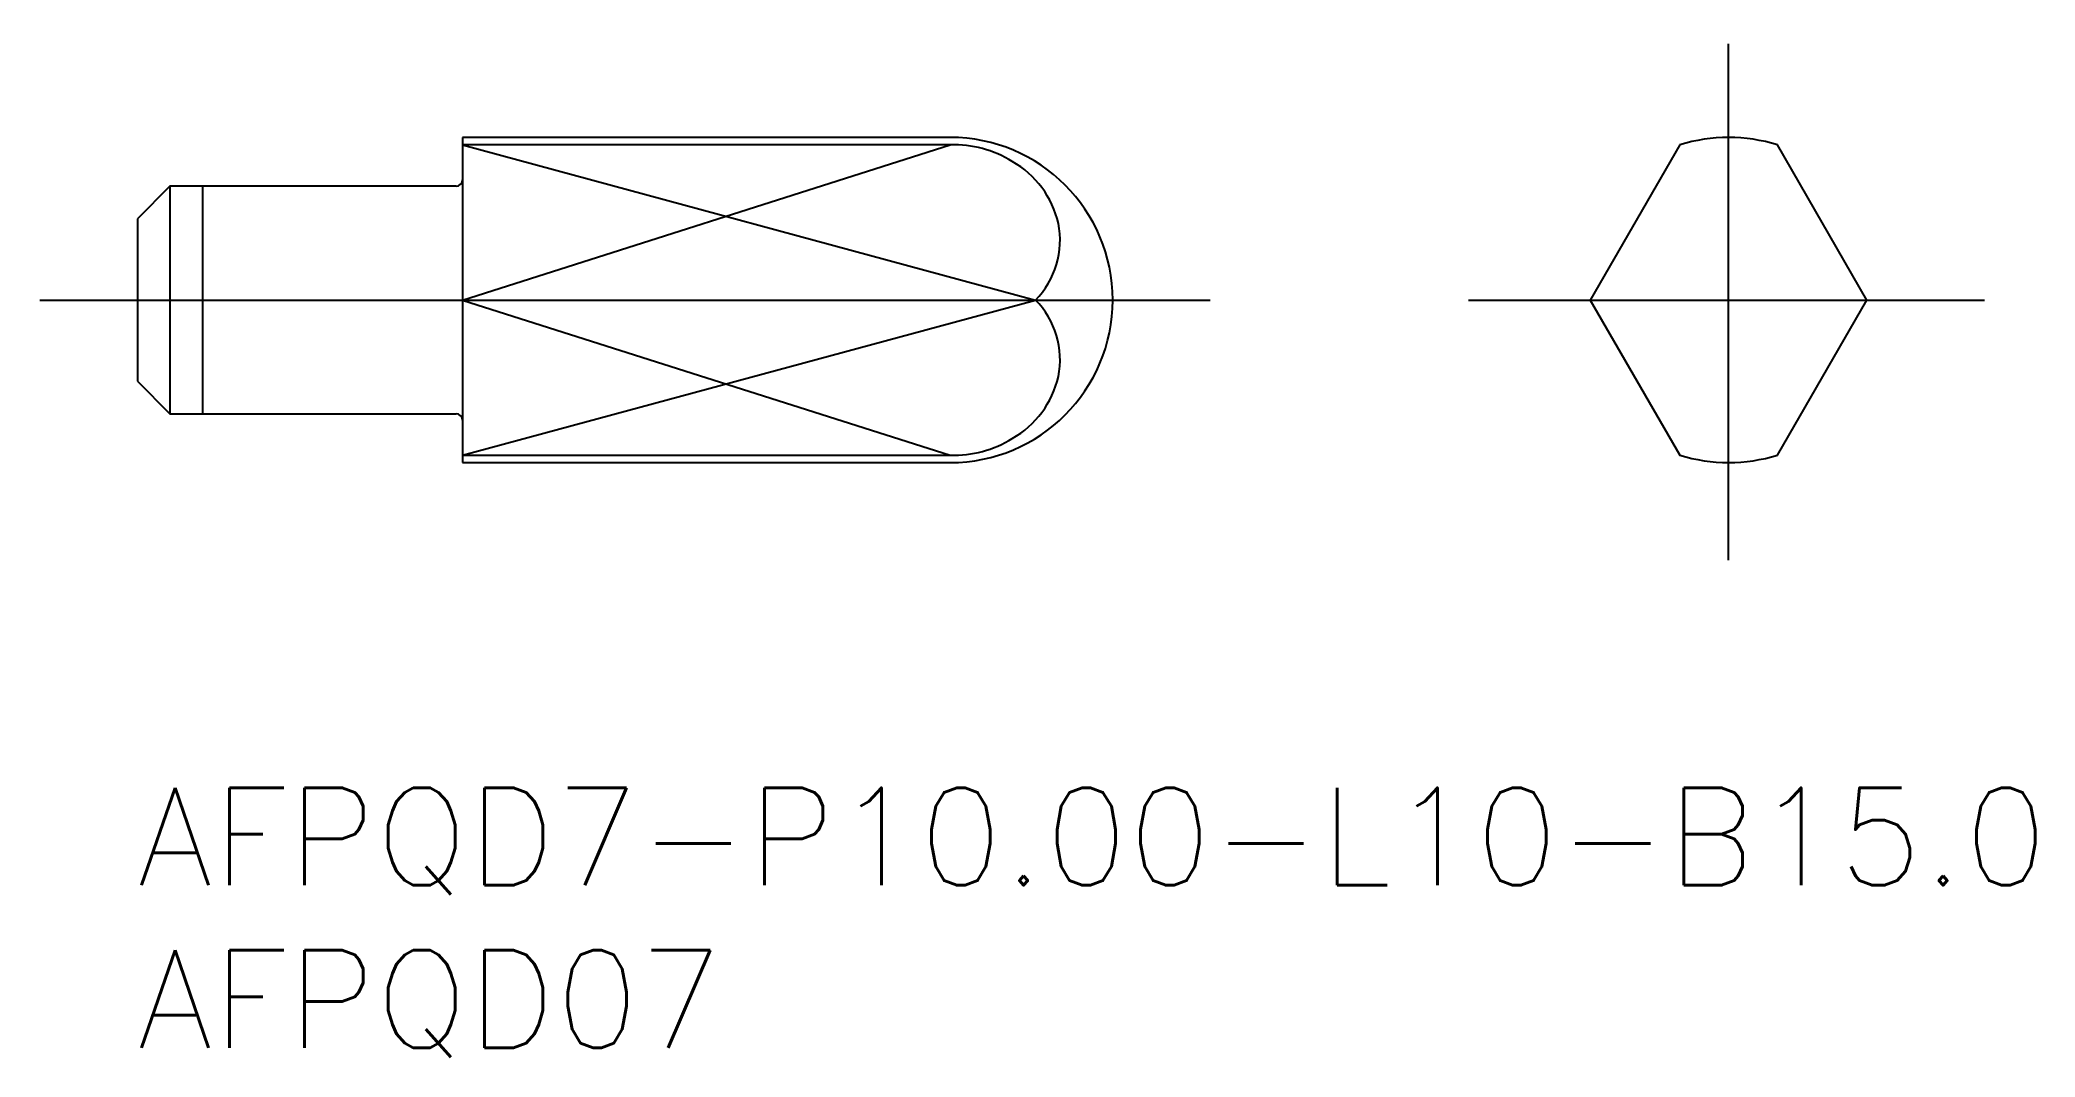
# Model space of a CAD drawing. Extents: x -3 to 58.4, y -8.3 to 23.
import ezdxf

# ---------------------------------------------------------------- set-up
doc = ezdxf.new("R2010")
doc.units = 0
doc.header["$LTSCALE"] = 0.5
doc.linetypes.add('CENTER', pattern=[50.8, 31.75, -6.35, 6.35, -6.35])
for name, color, linetype in [('MSM_CENTER', 1, 'CENTER'), ('MSM_CONTINUOUS', 7, 'CONTINUOUS'), ('MSM_NARROW', 5, 'CONTINUOUS'), ('MSM_PART_NUMBER', 7, 'CONTINUOUS')]:
    doc.layers.add(name, color=color, linetype=linetype)
doc.styles.get("Standard").update_dxf_attribs({"font": 'txt.shx', "height": 1, "bigfont": 'bigfont.shx'})

# ---------------------------------------------------------------- blocks, each defined once
blk = doc.blocks.new('*U13')
at = {"layer": 'MSM_PART_NUMBER'}
blk.add_text('AFPQD7-P10.00-L10-B15.0', height=3, dxfattribs=at).set_placement((0, -3))
blk = doc.blocks.new('*U14')
at = {"layer": 'MSM_PART_NUMBER'}
blk.add_text('AFPQD07', height=3, dxfattribs=at).set_placement((0, -8))

msp = doc.modelspace()

# ---------------------------------------------------------------- linework, layer by layer
at = {"layer": 'MSM_CENTER'}
for p, q in [((48.944, 7), (48.944, 23)), ((-3, 15), (33, 15)), ((40.944, 15), (56.944, 15))]:
    msp.add_line(p, q, dxfattribs=at)
at = {"layer": 'MSM_CONTINUOUS'}
for p, q in [((25, 20), (10, 20)), ((10, 20), (10, 10)), ((25, 19.77), (10, 19.77)), ((47.444, 19.77), (44.69, 15)), ((53.198, 15), (50.444, 19.77)), ((1, 18.5), (0, 17.5)), ((9.8, 18.5), (1, 18.5)), ((1, 18.5), (1, 11.5)), ((0, 17.5), (0, 12.5)), ((10, 15), (27.628, 15)), ((44.69, 15), (47.444, 10.23)), ((50.444, 10.23), (53.198, 15)), ((0, 12.5), (1, 11.5)), ((1, 11.5), (9.8, 11.5)), ((10, 10.23), (25, 10.23)), ((10, 10), (25, 10))]:
    msp.add_line(p, q, dxfattribs=at)
for centre, radius, start, end in [((25, 15), 5, 270, 90), ((25.129, 16.433), 3.339, 57.75499, 92.21899), ((48.944, 15), 5, 72.5424, 107.4576), ((25.46, 16.697), 2.943, 12.95919, 60.47128), ((9.8, 18.7), 0.2, 270, 0), ((25.753, 16.839), 2.626, 315.5448, 11.36212), ((25.753, 13.161), 2.626, 348.63788, 44.4552), ((25.46, 13.303), 2.943, 299.52872, 347.04081), ((9.8, 11.3), 0.2, 0, 90), ((25.129, 13.567), 3.339, 267.78101, 302.24501), ((48.944, 15), 5, 252.5424, 287.4576)]:
    msp.add_arc(centre, radius, start, end, dxfattribs=at)
at = {"layer": 'MSM_NARROW'}
for p, q in [((10, 19.77), (27.628, 15)), ((10, 15), (25, 19.77)), ((2, 18.5), (2, 11.5)), ((10, 10.23), (27.628, 15)), ((10, 15), (25, 10.23))]:
    msp.add_line(p, q, dxfattribs=at)

# ---------------------------------------------------------------- block references
at = {"layer": 'MSM_CONTINUOUS'}
for name in ['*U13', '*U14']:
    msp.add_blockref(name, (0, 0), dxfattribs=at)

doc.saveas('drawing.dxf')
